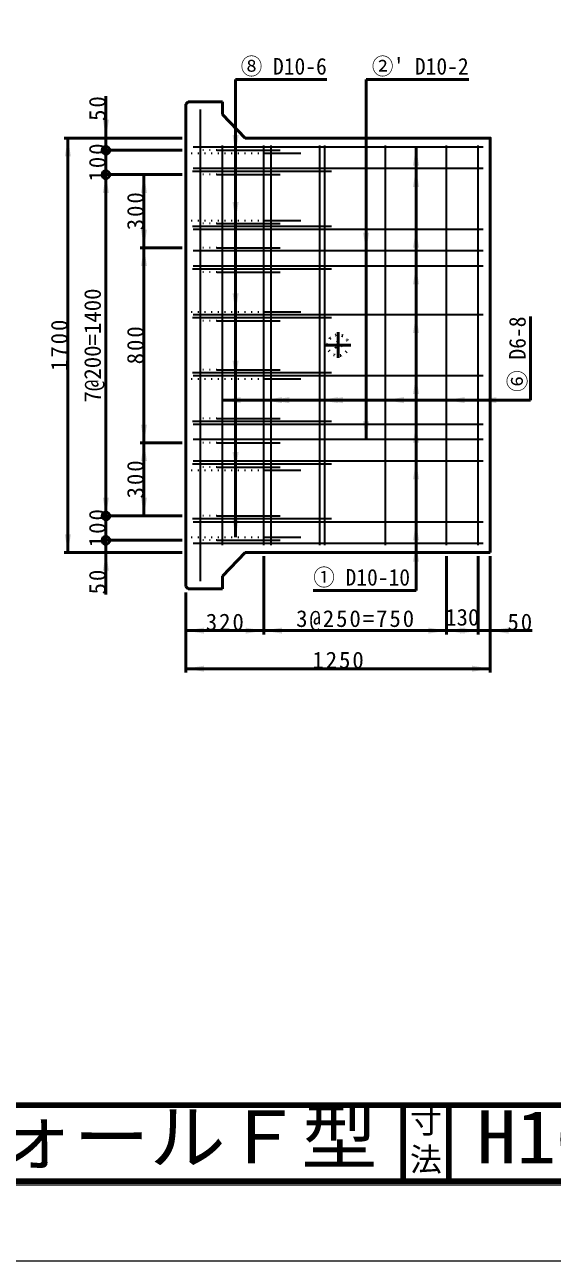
# Model space of a CAD drawing. Units: millimetres, scale not verified. Extents: x -2102 to 2102, y -1485 to 1485.
# Drawn here: x 50 to 744, y -1485 to 138 of the extents above; entities that cross this region are included whole.
import ezdxf
from ezdxf.enums import TextEntityAlignment as Align

# ---------------------------------------------------------------- set-up
doc = ezdxf.new("R2010")
doc.units = ezdxf.units.MM
doc.header["$LTSCALE"] = 5
doc.linetypes.add('DOTTED', pattern=[1.75, 0.25, -1.5])
doc.linetypes.add('LONG_DASHED_DOTTED', pattern=[15.25, 12, -1.5, 0.25, -1.5])
doc.layers.add('0-0_V-nasSTD', color=7, linetype='Continuous', lineweight=50)
doc.layers.add('0-1_0', color=7, linetype='Continuous', lineweight=100)
doc.styles.add('ＭＳ ゴシック', font='')
doc.styles.get('ＭＳ ゴシック').set_extended_font_data('MS Gothic')

msp = doc.modelspace()

# ---------------------------------------------------------------- linework, layer by layer
at = {"layer": '0-0_V-nasSTD'}
for p, q in [((327.535, 66.146), (447.535, 66.146)), ((327.535, -534.654), (327.535, 66.146)), ((498.961, 66.146), (633.961, 66.146)), ((498.961, -406.494), (498.961, 66.146)), ((265.041, 36.866), (262.161, 33.986)), ((262.161, 33.986), (262.161, -599.294)), ((310.161, 36.866), (265.041, 36.866)), ((310.161, 36.866), (310.161, 20.309)), ((310.161, 20.309), (340.083, -10.654)), ((257.161, -10.654), (102.161, -10.654)), ((107.161, -10.654), (107.161, -554.654)), ((257.161, -26.654), (152.161, -26.654)), ((157.161, -26.654), (157.161, -58.654)), ((564.561, -604.654), (564.561, -22.654)), ((257.161, -58.654), (152.161, -58.654)), ((157.161, -506.654), (157.161, -58.654)), ((207.161, -154.654), (207.161, -58.654)), ((257.161, -154.654), (202.161, -154.654)), ((207.161, -410.654), (207.161, -154.654)), ((715.161, -354.654), (715.161, -244.654)), ((310.161, -354.654), (715.161, -354.654)), ((257.161, -410.654), (202.161, -410.654)), ((207.161, -506.654), (207.161, -410.654)), ((257.161, -506.654), (152.161, -506.654)), ((157.161, -538.654), (157.161, -506.654)), ((257.161, -538.654), (152.161, -538.654)), ((257.161, -554.654), (102.161, -554.654)), ((340.083, -554.654), (310.161, -585.617)), ((662.161, -554.654), (340.083, -554.654)), ((364.561, -662.174), (364.561, -559.654)), ((604.561, -662.174), (604.561, -559.654)), ((646.161, -662.174), (646.161, -559.654)), ((662.161, -712.174), (662.161, -559.654)), ((262.161, -599.294), (265.041, -602.174)), ((310.161, -602.174), (310.161, -585.617)), ((262.161, -712.174), (262.161, -607.174)), ((265.041, -602.174), (310.161, -602.174)), ((429.561, -604.654), (564.561, -604.654)), ((262.161, -657.174), (364.561, -657.174)), ((364.561, -657.174), (604.561, -657.174)), ((604.561, -657.174), (646.161, -657.174)), ((662.161, -707.174), (262.161, -707.174))]:
    msp.add_line(p, q, dxfattribs=at)
at = {"layer": '0-0_V-nasSTD', "lineweight": 35}
for p, q in [((280.881, 26.946), (280.881, -592.254)), ((652.561, -22.654), (271.761, -22.654)), ((303.05, -26.654), (385.93, -26.654)), ((310.161, -545.054), (310.161, -20.254)), ((364.561, -545.054), (364.561, -20.254)), ((365.389, -30.654), (413.389, -30.654)), ((374.161, -545.054), (374.161, -20.254)), ((438.161, -545.054), (438.161, -20.254)), ((444.561, -545.054), (444.561, -20.254)), ((524.561, -545.054), (524.561, -20.254)), ((604.561, -545.054), (604.561, -20.254)), ((646.161, -545.054), (646.161, -20.254)), ((453.521, -54.654), (271.121, -54.654)), ((652.561, -50.654), (271.761, -50.654)), ((303.05, -58.654), (385.93, -58.654)), ((453.521, -126.654), (271.121, -126.654)), ((303.05, -122.654), (385.93, -122.654)), ((365.389, -118.654), (413.389, -118.654)), ((652.561, -130.654), (271.761, -130.654)), ((652.561, -158.814), (271.761, -158.814)), ((303.05, -154.654), (385.93, -154.654)), ((453.521, -182.654), (271.121, -182.654)), ((652.561, -178.654), (271.761, -178.654)), ((303.05, -186.654), (385.93, -186.654)), ((652.561, -242.654), (271.761, -242.654)), ((365.389, -238.654), (413.389, -238.654)), ((453.521, -246.654), (271.121, -246.654)), ((303.05, -250.654), (385.93, -250.654)), ((453.521, -318.654), (271.121, -318.654)), ((652.561, -322.654), (271.761, -322.654)), ((303.05, -314.654), (385.93, -314.654)), ((365.389, -326.654), (413.389, -326.654)), ((453.521, -382.654), (271.121, -382.654)), ((652.561, -386.654), (271.761, -386.654)), ((303.05, -378.654), (385.93, -378.654)), ((652.561, -406.494), (271.761, -406.494)), ((303.05, -410.654), (385.93, -410.654)), ((652.561, -434.654), (271.761, -434.654)), ((453.521, -438.654), (271.121, -438.654)), ((303.05, -442.654), (385.93, -442.654)), ((365.389, -446.654), (413.389, -446.654)), ((453.521, -510.654), (271.121, -510.654)), ((652.561, -514.654), (271.761, -514.654)), ((303.05, -506.654), (385.93, -506.654)), ((365.389, -534.654), (413.389, -534.654)), ((652.561, -542.654), (271.761, -542.654)), ((303.05, -538.654), (385.93, -538.654))]:
    msp.add_line(p, q, dxfattribs=at)
at = {"layer": '0-0_V-nasSTD', "linetype": 'DOTTED', "lineweight": 35}
for p, q in [((269.201, -30.654), (365.389, -30.654)), ((303.05, -26.654), (284.561, -26.654)), ((303.05, -58.654), (284.561, -58.654)), ((269.201, -118.654), (365.389, -118.654)), ((303.05, -122.654), (284.561, -122.654)), ((303.05, -154.654), (284.561, -154.654)), ((303.05, -186.654), (284.561, -186.654)), ((269.201, -238.654), (365.389, -238.654)), ((303.05, -250.654), (284.561, -250.654)), ((303.05, -314.654), (284.561, -314.654)), ((269.201, -326.654), (365.389, -326.654)), ((303.05, -378.654), (284.561, -378.654)), ((303.05, -410.654), (284.561, -410.654)), ((269.201, -446.654), (365.389, -446.654)), ((303.05, -442.654), (284.561, -442.654)), ((303.05, -506.654), (284.561, -506.654)), ((269.201, -534.654), (365.389, -534.654)), ((303.05, -538.654), (284.561, -538.654))]:
    msp.add_line(p, q, dxfattribs=at)
at = {"layer": '0-0_V-nasSTD', "linetype": 'LONG_DASHED_DOTTED'}
for p, q in [((462.161, -265.214), (462.161, -299.134)), ((445.201, -282.654), (479.121, -282.654))]:
    msp.add_line(p, q, dxfattribs=at)
at = {"layer": '0-0_V-nasSTD', "lineweight": 100}
for p, q in [((547.5, -1280), (547.5, -1380)), ((607.5, -1280), (607.5, -1380)), ((-1997.5, -1380), (1997.5, -1380))]:
    msp.add_line(p, q, dxfattribs=at)
at = {"layer": '0-0_V-nasSTD', "lineweight": 18}
for points in [[(-2102.5, -1485), (-2102.5, 1485), (2102.5, 1485), (2102.5, -1485)], [(-2002.5, -1385), (-2002.5, 1385), (2002.5, 1385), (2002.5, -1385)]]:
    msp.add_lwpolyline(points, close=True, dxfattribs=at)
at = {"layer": '0-0_V-nasSTD'}
for points in [[(157.161, -26.654), (157.161, -10.654), (157.161, 44.346)], [(662.161, -554.654), (662.161, -10.654), (340.083, -10.654)], [(157.161, -538.654), (157.161, -554.654), (157.161, -609.654)], [(646.161, -657.174), (662.161, -657.174), (717.161, -657.174)]]:
    msp.add_lwpolyline(points, dxfattribs=at)
for centre in [(157.161, -26.654), (157.161, -58.654), (157.161, -506.654), (157.161, -538.654)]:
    msp.add_circle(centre, 5, dxfattribs=at)
at = {"layer": '0-0_V-nasSTD', "linetype": 'DOTTED'}
for radius in [13.76, 4]:
    msp.add_circle((462.161, -282.654), radius, dxfattribs=at)
at = {"layer": '0-0_V-nasSTD'}
for points in [[(153.161, 13.346), (157.161, -10.654), (157.161, 13.346)], [(157.161, -10.654), (157.161, 13.346), (161.161, 13.346)], [(103.161, -34.654), (107.161, -34.654), (107.161, -10.654)], [(107.161, -34.654), (107.161, -10.654), (111.161, -34.654)], [(323.535, -6.654), (327.535, -30.654), (327.535, -6.654)], [(327.535, -30.654), (327.535, -6.654), (331.535, -6.654)], [(560.561, -46.654), (564.561, -46.654), (564.561, -22.654)], [(564.561, -46.654), (564.561, -22.654), (568.561, -46.654)], [(153.161, -82.654), (157.161, -82.654), (157.161, -58.654)], [(157.161, -82.654), (157.161, -58.654), (161.161, -82.654)], [(203.161, -82.654), (207.161, -82.654), (207.161, -58.654)], [(207.161, -82.654), (207.161, -58.654), (211.161, -82.654)], [(560.561, -74.654), (564.561, -74.654), (564.561, -50.654)], [(564.561, -74.654), (564.561, -50.654), (568.561, -74.654)], [(323.535, -94.654), (327.535, -118.654), (327.535, -94.654)], [(327.535, -118.654), (327.535, -94.654), (331.535, -94.654)], [(203.161, -130.654), (207.161, -154.654), (207.161, -130.654)], [(207.161, -154.654), (207.161, -130.654), (211.161, -130.654)], [(494.961, -134.814), (498.961, -158.814), (498.961, -134.814)], [(498.961, -158.814), (498.961, -134.814), (502.961, -134.814)], [(560.561, -154.654), (564.561, -154.654), (564.561, -130.654)], [(564.561, -154.654), (564.561, -130.654), (568.561, -154.654)], [(203.161, -178.654), (207.161, -178.654), (207.161, -154.654)], [(207.161, -178.654), (207.161, -154.654), (211.161, -178.654)], [(560.561, -202.654), (564.561, -202.654), (564.561, -178.654)], [(564.561, -202.654), (564.561, -178.654), (568.561, -202.654)], [(323.535, -214.654), (327.535, -238.654), (327.535, -214.654)], [(327.535, -238.654), (327.535, -214.654), (331.535, -214.654)], [(560.561, -266.654), (564.561, -266.654), (564.561, -242.654)], [(564.561, -266.654), (564.561, -242.654), (568.561, -266.654)], [(323.535, -302.654), (327.535, -326.654), (327.535, -302.654)], [(327.535, -326.654), (327.535, -302.654), (331.535, -302.654)], [(560.561, -346.654), (564.561, -346.654), (564.561, -322.654)], [(564.561, -346.654), (564.561, -322.654), (568.561, -346.654)], [(310.161, -354.654), (334.161, -354.654), (334.161, -350.654)], [(310.161, -354.654), (334.161, -358.654), (334.161, -354.654)], [(364.561, -354.654), (388.561, -354.654), (388.561, -350.654)], [(364.561, -354.654), (388.561, -358.654), (388.561, -354.654)], [(374.161, -354.654), (398.161, -354.654), (398.161, -350.654)], [(374.161, -354.654), (398.161, -358.654), (398.161, -354.654)], [(438.161, -354.654), (462.161, -354.654), (462.161, -350.654)], [(438.161, -354.654), (462.161, -358.654), (462.161, -354.654)], [(444.561, -354.654), (468.561, -354.654), (468.561, -350.654)], [(444.561, -354.654), (468.561, -358.654), (468.561, -354.654)], [(524.561, -354.654), (548.561, -354.654), (548.561, -350.654)], [(524.561, -354.654), (548.561, -358.654), (548.561, -354.654)], [(604.561, -354.654), (628.561, -354.654), (628.561, -350.654)], [(604.561, -354.654), (628.561, -358.654), (628.561, -354.654)], [(646.161, -354.654), (670.161, -354.654), (670.161, -350.654)], [(646.161, -354.654), (670.161, -358.654), (670.161, -354.654)], [(203.161, -386.654), (207.161, -410.654), (207.161, -386.654)], [(207.161, -410.654), (207.161, -386.654), (211.161, -386.654)], [(494.961, -382.494), (498.961, -406.494), (498.961, -382.494)], [(498.961, -406.494), (498.961, -382.494), (502.961, -382.494)], [(560.561, -410.654), (564.561, -410.654), (564.561, -386.654)], [(564.561, -410.654), (564.561, -386.654), (568.561, -410.654)], [(203.161, -434.654), (207.161, -434.654), (207.161, -410.654)], [(207.161, -434.654), (207.161, -410.654), (211.161, -434.654)], [(323.535, -422.654), (327.535, -446.654), (327.535, -422.654)], [(327.535, -446.654), (327.535, -422.654), (331.535, -422.654)], [(560.561, -458.654), (564.561, -458.654), (564.561, -434.654)], [(564.561, -458.654), (564.561, -434.654), (568.561, -458.654)], [(153.161, -482.654), (157.161, -506.654), (157.161, -482.654)], [(157.161, -506.654), (157.161, -482.654), (161.161, -482.654)], [(203.161, -482.654), (207.161, -506.654), (207.161, -482.654)], [(207.161, -506.654), (207.161, -482.654), (211.161, -482.654)], [(323.535, -510.654), (327.535, -534.654), (327.535, -510.654)], [(327.535, -534.654), (327.535, -510.654), (331.535, -510.654)], [(560.561, -538.654), (564.561, -538.654), (564.561, -514.654)], [(564.561, -538.654), (564.561, -514.654), (568.561, -538.654)], [(103.161, -530.654), (107.161, -554.654), (107.161, -530.654)], [(107.161, -554.654), (107.161, -530.654), (111.161, -530.654)], [(560.561, -566.654), (564.561, -566.654), (564.561, -542.654)], [(564.561, -566.654), (564.561, -542.654), (568.561, -566.654)], [(153.161, -578.654), (157.161, -578.654), (157.161, -554.654)], [(157.161, -578.654), (157.161, -554.654), (161.161, -578.654)], [(262.161, -657.174), (286.161, -657.174), (286.161, -653.174)], [(262.161, -657.174), (286.161, -661.174), (286.161, -657.174)], [(340.561, -657.174), (340.561, -653.174), (364.561, -657.174)], [(340.561, -661.174), (340.561, -657.174), (364.561, -657.174)], [(364.561, -657.174), (388.561, -657.174), (388.561, -653.174)], [(364.561, -657.174), (388.561, -661.174), (388.561, -657.174)], [(580.561, -657.174), (580.561, -653.174), (604.561, -657.174)], [(580.561, -661.174), (580.561, -657.174), (604.561, -657.174)], [(604.561, -657.174), (628.561, -657.174), (628.561, -653.174)], [(604.561, -657.174), (628.561, -661.174), (628.561, -657.174)], [(622.161, -657.174), (622.161, -653.174), (646.161, -657.174)], [(622.161, -661.174), (622.161, -657.174), (646.161, -657.174)], [(662.161, -657.174), (686.161, -657.174), (686.161, -653.174)], [(662.161, -657.174), (686.161, -661.174), (686.161, -657.174)], [(262.161, -707.174), (286.161, -707.174), (286.161, -703.174)], [(262.161, -707.174), (286.161, -711.174), (286.161, -707.174)], [(638.161, -707.174), (638.161, -703.174), (662.161, -707.174)], [(638.161, -711.174), (638.161, -707.174), (662.161, -707.174)]]:
    msp.add_solid(points, dxfattribs=at)
at = {"layer": '0-1_0'}
msp.add_line((-1997.5, -1280), (1997.5, -1280), dxfattribs=at)

# ---------------------------------------------------------------- texts
at = {"layer": '0-0_V-nasSTD', "style": 'ＭＳ ゴシック'}
for s, height, width, p in [('⑧ D10-6', 21.85, 0.95, (334.264, 66.146)), ("②' D10-2", 21.85, 0.95, (506.532, 66.146)), ('① D10-10', 21.85, 0.95, (429.561, -604.654)), ('1stタッチウォールＦ型', 69.65, 1.05, (-533.25, -1377.53)), ('H1600×B1250×L1997', 69.65, 1.1, (644.25, -1377.492))]:
    msp.add_text(s, height=height, dxfattribs=dict(at, width=width)).set_placement(p, align=Align.BOTTOM_LEFT)
msp.add_text('7@200=1400', height=21.99, rotation=90, dxfattribs=at).set_placement((157.161, -357.654), align=Align.BOTTOM_LEFT)
at = {"layer": '0-0_V-nasSTD', "style": 'ＭＳ ゴシック', "width": 0.95}
msp.add_text('⑥ D6-8', height=21.85, rotation=90, dxfattribs=at).set_placement((715.161, -343.766), align=Align.BOTTOM_LEFT)
at = {"layer": '0-0_V-nasSTD', "style": 'ＭＳ ゴシック'}
for s, height, p in [('130', 21.99, (602.861, -657.174)), ('寸', 30.79, (556.482, -1326.001)), ('法', 30.79, (556.476, -1375.99))]:
    msp.add_text(s, height=height, dxfattribs=at).set_placement(p, align=Align.BOTTOM_LEFT)
at = {"layer": '0-0_V-nasSTD', "char_height": 21.99, "attachment_point": 7, "rotation": 90, "style": 'ＭＳ ゴシック'}
for s, insert in [('\\T1.17;50', (157.161, 11.846)), ('\\T1.17;100', (157.161, -67.654)), ('\\T1.17;300', (207.161, -131.654)), ('\\T1.17;1700', (107.161, -316.404)), ('\\T1.17;800', (207.161, -307.654)), ('\\T1.17;300', (207.161, -483.654)), ('\\T1.17;100', (157.161, -547.654)), ('\\T1.17;50', (157.161, -609.654))]:
    msp.add_mtext(s, dxfattribs=dict(at, insert=insert))
at = {"layer": '0-0_V-nasSTD', "char_height": 21.99, "attachment_point": 7, "style": 'ＭＳ ゴシック'}
for s, insert in [('\\T1.17;3@250=750', (407.061, -657.174)), ('\\T1.17;320', (288.361, -657.174)), ('\\T1.17;50', (684.661, -657.174)), ('\\T1.17;1250', (428.411, -707.174))]:
    msp.add_mtext(s, dxfattribs=dict(at, insert=insert))

doc.saveas('drawing.dxf')
